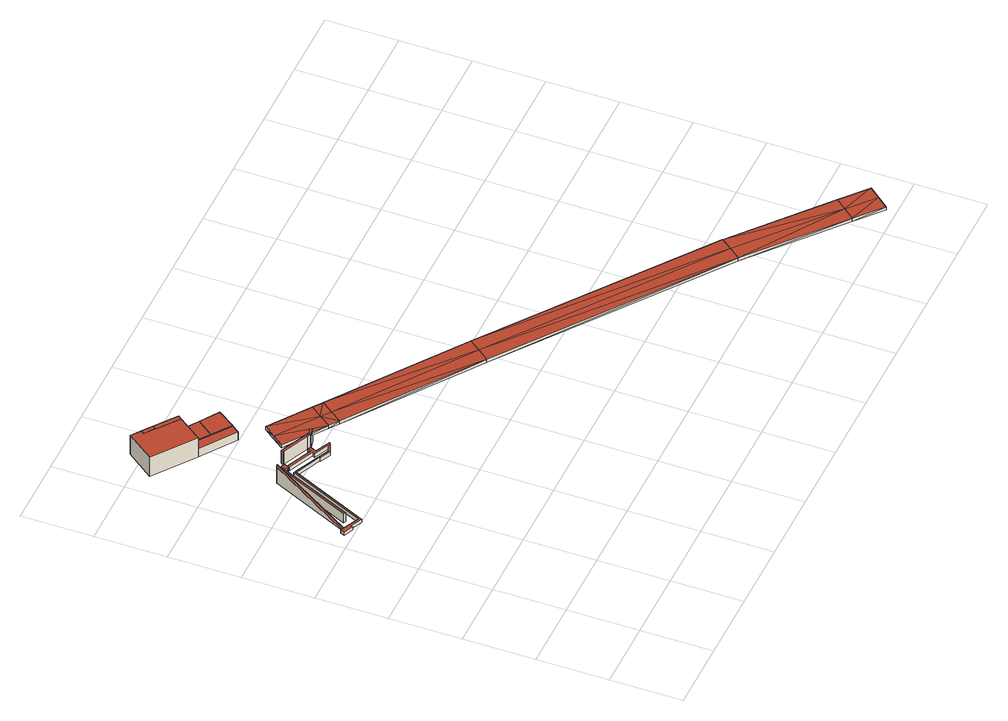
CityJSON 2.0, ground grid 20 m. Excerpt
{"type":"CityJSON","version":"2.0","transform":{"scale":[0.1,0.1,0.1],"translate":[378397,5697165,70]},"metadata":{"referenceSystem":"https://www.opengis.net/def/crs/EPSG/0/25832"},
"CityObjects":{
"building1":{"type":"Building","attributes":{"Gemeindeschluessel":"05911000","Geometrietyp2DReferenz":"3000","function":"51009_1700","roofType":"2100","measuredHeight":5.5},"geometry":[{"type":"Solid","lod":"2","boundaries":[[[[0,1,2,3]],[[4,5,1,0]],[[6,7,5,4]],[[8,9,7,6]],[[3,2,9,8]],[[6,4,0,3,8]],[[1,5,7,9,2]]]],"semantics":{"surfaces":[{"type":"WallSurface"},{"type":"RoofSurface"},{"type":"GroundSurface"}],"values":[[0,0,0,0,0,1,2]]}}]},
"building2":{"type":"Building","attributes":{"Gemeindeschluessel":"05911000","Geometrietyp2DReferenz":"3000","function":"51009_1700","roofType":"1000","measuredHeight":1.11},"geometry":[{"type":"Solid","lod":"2","boundaries":[[[[10,11,12,13]],[[14,15,11,10]],[[16,17,15,14]],[[18,19,17,16]],[[3,20,19,18]],[[8,21,20,3]],[[22,23,21,8]],[[24,25,23,22]],[[26,27,25,24]],[[28,29,27,26]],[[30,31,29,28]],[[13,12,31,30]],[[28,26,24,22,8,3,18,16,14,10,13,30]],[[11,15,17,19,20,21,23,25,27,29,31,12]]]],"semantics":{"surfaces":[{"type":"WallSurface"},{"type":"RoofSurface"},{"type":"GroundSurface"}],"values":[[0,0,0,0,0,0,0,0,0,0,0,0,1,2]]}}]},
"building3":{"type":"Building","attributes":{"Gemeindeschluessel":"05911000","Geometrietyp2DReferenz":"3000","function":"51009_1700","roofType":"1000","measuredHeight":3},"geometry":[{"type":"Solid","lod":"2","boundaries":[[[[32,33,34,35]],[[36,37,33,32]],[[38,39,37,36]],[[35,34,39,38]],[[36,32,35,38]],[[33,37,39,34]]]],"semantics":{"surfaces":[{"type":"WallSurface"},{"type":"RoofSurface"},{"type":"GroundSurface"}],"values":[[0,0,0,0,1,2]]}}]},
"building4":{"type":"Building","attributes":{"Gemeindeschluessel":"05911000","Geometrietyp2DReferenz":"3000","function":"31001_1131"},"address":[{"country":"Germany","locality":"Bochum","thoroughfareNumber":"531","thoroughfareName":"Kemnader Str."},{"country":"Germany","locality":"Bochum","thoroughfareNumber":"533","thoroughfareName":"Kemnader Str."}],"children":["building4-1","building4-2","building4-3"]},
"building4-1":{"type":"BuildingPart","attributes":{"roofType":"2100","measuredHeight":6.41,"storeysAboveGround":2},"parents":["building4"],"geometry":[{"type":"Solid","lod":"2","boundaries":[[[[40,41,42,43]],[[44,45,46,47]],[[48,49,45,44]],[[50,51,49,48]],[[44,47,40,43,50,48]],[[42,41,46,45,49,51]],[[51,50,43,42]],[[41,40,47,46]]]],"semantics":{"surfaces":[{"type":"WallSurface"},{"type":"RoofSurface"},{"type":"GroundSurface"},{"type":"ClosureSurface"}],"values":[[0,0,0,0,1,2,3,3]]}}]},
"building4-2":{"type":"BuildingPart","attributes":{"roofType":"1000","measuredHeight":6.37,"storeysAboveGround":2},"parents":["building4"],"geometry":[{"type":"Solid","lod":"2","boundaries":[[[[43,42,41,40]],[[52,53,51,50]],[[54,55,53,52]],[[56,57,55,54]],[[58,59,57,56]],[[60,61,59,58]],[[58,56,54,52,50,43,40,62,63,60]],[[41,42,51,53,55,57,59,61,64]],[[41,64,62,40]],[[42,43,50,51]],[[61,60,63,62,64]]]],"semantics":{"surfaces":[{"type":"WallSurface"},{"type":"RoofSurface"},{"type":"GroundSurface"},{"type":"ClosureSurface"}],"values":[[0,0,0,0,0,0,1,2,3,3,3]]}}]},
"building4-3":{"type":"BuildingPart","attributes":{"roofType":"2100","measuredHeight":6.43,"storeysAboveGround":2},"parents":["building4"],"geometry":[{"type":"Solid","lod":"2","boundaries":[[[[47,46,61,60]],[[47,60,63,62,40]],[[61,46,41,64]],[[64,62,63,60,61]],[[41,46,47,40]],[[41,40,62,64]]]],"semantics":{"surfaces":[{"type":"WallSurface"},{"type":"RoofSurface"},{"type":"GroundSurface"},{"type":"ClosureSurface"}],"values":[[0,1,2,3,3,3]]}}]},
"building5":{"type":"Building","attributes":{"Gemeindeschluessel":"05911000","Geometrietyp2DReferenz":"3000","function":"51009_1700","roofType":"1000","measuredHeight":1.21},"geometry":[{"type":"Solid","lod":"2","boundaries":[[[[65,66,67,68]],[[69,70,66,65]],[[71,37,70,69]],[[72,33,37,71]],[[73,74,33,72]],[[75,76,74,73]],[[77,78,76,75]],[[79,80,78,77]],[[81,82,80,79]],[[83,84,82,81]],[[68,67,84,83]],[[81,79,77,75,73,72,71,69,65,68,83]],[[66,70,37,33,74,76,78,80,82,84,67]]]],"semantics":{"surfaces":[{"type":"WallSurface"},{"type":"RoofSurface"},{"type":"GroundSurface"}],"values":[[0,0,0,0,0,0,0,0,0,0,0,1,2]]}}]},
"building6":{"type":"Building","attributes":{"Geometrietyp2DReferenz":"3000","Gemeindeschluessel":"05911000","function":"51009_1610","roofType":"1000","measuredHeight":2.62},"geometry":[{"type":"Solid","lod":"2","boundaries":[[[[85,53,55,86]],[[87,88,53,85]],[[89,90,88,87]],[[91,92,90,89]],[[86,55,92,91]],[[89,87,85,86,91]],[[53,88,90,92,55]]]],"semantics":{"surfaces":[{"type":"WallSurface"},{"type":"RoofSurface"},{"type":"GroundSurface"}],"values":[[0,0,0,0,0,1,2]]}}]},
"building7":{"type":"Building","attributes":{"Gemeindeschluessel":"05911000","Geometrietyp2DReferenz":"3000","function":"31001_2463","roofType":"1000","measuredHeight":2.89,"storeysAboveGround":1},"geometry":[{"type":"Solid","lod":"2","boundaries":[[[[93,51,53,94]],[[95,96,51,93]],[[97,88,96,95]],[[94,53,88,97]],[[95,93,94,97]],[[51,96,88,53]]]],"semantics":{"surfaces":[{"type":"WallSurface"},{"type":"RoofSurface"},{"type":"GroundSurface"}],"values":[[0,0,0,0,1,2]]}}]},
"building8":{"type":"Building","attributes":{"Gemeindeschluessel":"05911000","Geometrietyp2DReferenz":"3000","function":"51009_1700","roofType":"1000","measuredHeight":1.2},"geometry":[{"type":"Solid","lod":"2","boundaries":[[[[98,99,100,101]],[[68,67,99,98]],[[83,84,67,68]],[[102,103,84,83]],[[104,105,103,102]],[[106,107,105,104]],[[108,109,107,106]],[[110,111,109,108]],[[112,113,111,110]],[[114,115,113,112]],[[116,117,115,114]],[[118,119,117,116]],[[120,121,119,118]],[[122,31,121,120]],[[123,29,31,122]],[[124,125,29,123]],[[126,127,125,124]],[[101,100,127,126]],[[124,123,122,120,118,116,114,112,110,108,106,104,102,83,68,98,101,126]],[[99,67,84,103,105,107,109,111,113,115,117,119,121,31,29,125,127,100]]]],"semantics":{"surfaces":[{"type":"WallSurface"},{"type":"RoofSurface"},{"type":"GroundSurface"}],"values":[[0,0,0,0,0,0,0,0,0,0,0,0,0,0,0,0,0,0,1,2]]}}]},
"building9":{"type":"Building","attributes":{"Gemeindeschluessel":"05911000","Geometrietyp2DReferenz":"3000","function":"51009_1700","roofType":"1000","measuredHeight":4.32},"geometry":[{"type":"Solid","lod":"2","boundaries":[[[[128,129,130,131]],[[132,133,129,128]],[[134,135,133,132]],[[136,106,135,134]],[[137,104,106,136]],[[138,81,104,137]],[[139,79,81,138]],[[140,141,79,139]],[[142,143,141,140]],[[131,130,143,142]],[[140,139,138,137,136,134,132,128,131,142]],[[129,133,135,106,104,81,79,141,143,130]]]],"semantics":{"surfaces":[{"type":"WallSurface"},{"type":"RoofSurface"},{"type":"GroundSurface"}],"values":[[0,0,0,0,0,0,0,0,0,0,1,2]]}}]},
"building10":{"type":"Building","attributes":{"Gemeindeschluessel":"05911000","Geometrietyp2DReferenz":"3000","function":"31001_2463","roofType":"1000","measuredHeight":2.87,"storeysAboveGround":1},"geometry":[{"type":"Solid","lod":"2","boundaries":[[[[95,96,88,97]],[[144,145,96,95]],[[146,90,145,144]],[[97,88,90,146]],[[144,95,97,146]],[[96,145,90,88]]]],"semantics":{"surfaces":[{"type":"WallSurface"},{"type":"RoofSurface"},{"type":"GroundSurface"}],"values":[[0,0,0,0,1,2]]}}]},
"building11":{"type":"Building","attributes":{"Geometrietyp2DReferenz":"2000","Gemeindeschluessel":"05954016","function":"53001_1800","roofType":"9999","measuredHeight":1},"geometry":[{"type":"Solid","lod":"2","boundaries":[[[[147,148,149]],[[148,150,149]],[[151,152,147]],[[152,148,147]],[[153,154,151]],[[154,152,151]],[[155,156,153]],[[156,154,153]],[[157,158,155]],[[158,156,155]],[[159,160,157]],[[160,158,157]],[[161,162,159]],[[162,160,159]],[[163,164,161]],[[164,162,161]],[[165,166,163]],[[166,164,163]],[[167,168,165]],[[168,166,165]],[[169,170,167]],[[170,168,167]],[[171,172,169]],[[172,170,169]],[[173,174,171]],[[174,172,171]],[[175,176,173]],[[176,174,173]],[[177,178,175]],[[178,176,175]],[[179,180,177]],[[180,178,177]],[[181,182,179]],[[182,180,179]],[[149,150,181]],[[150,182,181]],[[183,150,148]],[[183,148,152]],[[184,183,154]],[[154,183,152]],[[185,184,154]],[[185,154,156]],[[186,185,156]],[[186,156,158]],[[186,158,160]],[[187,186,162]],[[162,186,160]],[[187,162,164]],[[168,187,166]],[[166,187,164]],[[180,182,150]],[[180,150,183]],[[178,180,183]],[[178,183,184]],[[178,184,176]],[[176,184,185]],[[176,185,174]],[[174,185,186]],[[172,174,187]],[[187,174,186]],[[170,172,168]],[[168,172,187]],[[188,147,149]],[[188,151,147]],[[189,153,188]],[[153,151,188]],[[190,153,189]],[[190,155,153]],[[191,155,190]],[[191,157,155]],[[191,159,157]],[[192,161,191]],[[161,159,191]],[[192,163,161]],[[167,165,192]],[[165,163,192]],[[179,149,181]],[[179,188,149]],[[177,188,179]],[[177,189,188]],[[177,175,189]],[[175,190,189]],[[175,173,190]],[[173,191,190]],[[171,192,173]],[[192,191,173]],[[169,167,171]],[[167,192,171]]]],"semantics":{"surfaces":[{"type":"WallSurface"},{"type":"GroundSurface"},{"type":"RoofSurface"}],"values":[[0,0,0,0,0,0,0,0,0,0,0,0,0,0,0,0,0,0,0,0,0,0,0,0,0,0,0,0,0,0,0,0,0,0,0,0,1,1,1,1,1,1,1,1,1,1,1,1,1,1,1,1,1,1,1,1,1,1,1,1,1,1,2,2,2,2,2,2,2,2,2,2,2,2,2,2,2,2,2,2,2,2,2,2,2,2,2,2]]}}]}
},
"vertices":[
[153,1049,69],[153,1049,15],[53,832,15],[53,832,17],[156,1050,69],[156,1050,15],[160,1051,70],[160,1051,15],[59,829,17],[59,829,15],
[74,814,17],[74,814,6],[106,799,6],[106,799,17],[72,810,17],[72,810,6],[45,822,17],[45,822,6],[50,833,17],[50,833,6],[53,832,6],[59,829,6],[104,808,17],[104,808,6],[202,1023,17],[202,1023,6],[204,1022,17],[204,1022,6],[206,1021,17],[206,1021,6],[205,1017,17],[205,1017,6],
[185,1054,36],[185,1054,6],[88,840,6],[88,840,36],[190,1052,36],[190,1052,6],[94,838,36],[94,838,6],
[112,1362,124],[112,1362,60],[112,1361,60],[112,1361,124],[148,1349,124],[148,1349,60],[119,1371,60],[119,1371,124],[178,1326,124],[178,1326,60],[171,1316,124],[171,1316,60],
[138,1272,124],[138,1272,60],[121,1249,124],[121,1249,60],[7,1334,124],[7,1334,60],[65,1411,124],[65,1411,60],[90,1392,124],[90,1392,60],[83,1383,124],[85,1384,124],[83,1383,60],
[213,1042,18],[213,1042,6],[215,1041,6],[215,1041,18],[211,1043,18],[211,1043,6],[190,1052,18],[185,1054,18],[186,1056,18],[186,1056,6],[193,1057,18],[193,1057,6],[213,1061,18],[213,1061,6],[219,1059,18],[219,1059,6],[222,1057,18],[222,1057,6],[218,1048,18],[218,1048,6],
[138,1272,87],[121,1249,87],[181,1240,87],[181,1240,60],[233,1202,87],[233,1202,60],[217,1181,87],[217,1181,60],
[171,1316,89],[138,1272,89],[215,1286,89],[215,1286,60],[181,1240,89],
[289,1008,18],[289,1008,6],[286,1001,6],[286,1001,18],[292,1015,18],[292,1015,6],[296,1024,18],[296,1024,6],[305,1020,18],[305,1020,6],[297,1003,18],[297,1003,6],[340,983,18],[340,983,6],[333,980,18],[333,980,6],[334,979,18],[334,979,6],[308,968,18],[308,968,6],[277,983,18],[277,983,6],[278,984,18],[278,984,6],[205,1017,18],[206,1021,18],[308,974,18],[308,974,6],[327,982,18],[327,982,6],
[320,1027,61],[320,1027,18],[323,1030,18],[323,1030,61],[326,1023,61],[326,1023,18],[306,1019,61],[306,1019,18],[305,1020,61],[296,1024,61],[222,1057,61],[219,1059,61],[222,1066,61],[222,1066,18],[308,1027,61],[308,1027,18],
[266,1251,89],[266,1251,60],[233,1202,89],
[289,1136,61],[289,1136,51],[265,1104,61],[265,1104,51],[398,1054,64],[398,1054,54],[424,1035,64],[424,1035,54],[769,778,72],[769,778,62],[1359,339,72],[1359,339,62],[1360,338,72],[1360,338,62],[1361,337,72],[1361,337,62],[1612,131,67],[1612,131,57],[1686,70,65],[1686,70,55],[1661,39,65],[1661,39,55],[1635,8,65],[1635,8,55],[1561,69,67],[1561,69,57],[1311,275,72],[1311,275,62],[721,714,72],[721,714,62],[376,971,64],[376,971,54],[350,990,64],[350,990,54],[241,1072,61],[241,1072,51],[374,1022,54],[400,1003,54],[745,746,62],[1336,307,62],[1587,100,57],[374,1022,64],[400,1003,64],[745,746,72],[1336,307,72],[1587,100,67]
]}
